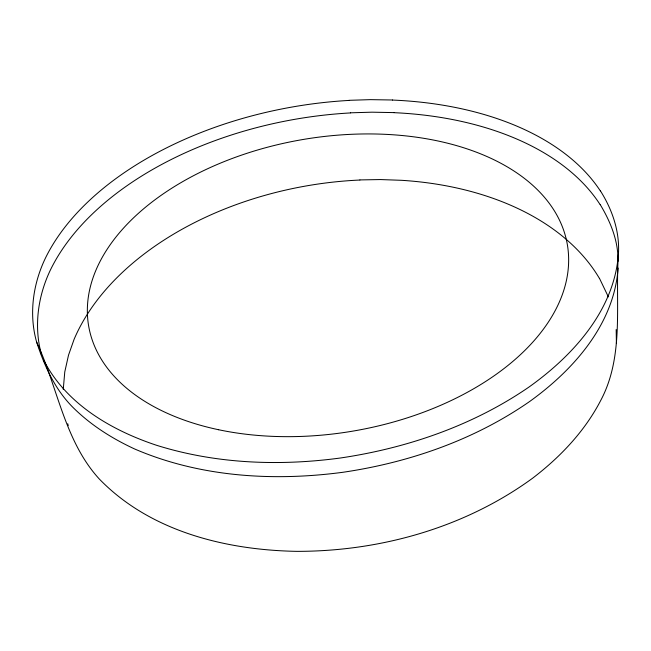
<?xml version="1.0" encoding="UTF-8"?>
<svg xmlns="http://www.w3.org/2000/svg" width="651" height="651" viewBox="0 0 651 651"><rect width="100%" height="100%" fill="white"/><g stroke="black" fill="none" stroke-linecap="round" stroke-linejoin="round"><path stroke-width="0.98" d="M348.855 100.433A295.513 178.374 -9.7 0 0 45.546 257.869C33.006 283.812 28.717 313.985 36.594 341.962C57.662 387.223 64.498 440.89 99.155 478.851C149.99 531.46 225.824 550.087 296.856 551.356C380.379 551.421 464.969 527.603 532.795 478.07C560.283 457.01 584.704 431.369 600.727 400.438C624.757 355.348 614.87 302.601 618.45 253.825C619.809 231.455 612.249 209.557 600.393 190.833M63.253 389.388L64.774 371.916L68.51 355.169L74.108 339.293A278.628 183.769 -9.7 0 1 359.905 180.034M618.125 268.041C614.129 324.263 573.629 369.801 529.833 401.374C474.538 439.856 409.43 462.47 343.069 472.26C273.208 481.577 199.963 477.093 134.651 448.987C111.923 438.457 90.538 424.94 72.741 407.184C54.774 389.152 44.374 365.829 36.594 341.962M618.45 253.825C614.349 310.169 573.23 355.438 529.271 386.849C473.244 425.437 407.461 448.083 340.449 457.995C279.149 466.279 215.79 463.854 156.509 445.268C111.101 430.181 65.792 403.742 43.43 359.71M348.879 100.327L370.411 99.644L392.52 100.002M350.62 112.81L371.998 112.184L393.953 112.607M359.922 179.92L380.477 179.562L401.594 180.311A282.876 187 -9.9 0 1 599.384 278.351M600.246 204.65C610.475 221.657 618.434 241.016 617.978 261.165M599.473 278.335L608.376 296.905M67.777 423.744L68.184 425.673M41.631 355.202C33.689 327.152 37.734 296.864 50.07 270.702A292.82 179.342 -9.7 0 1 350.596 112.924M616.172 329.528L616.416 343.598M392.496 100.059A300.062 181.572 -9.8 0 1 600.295 190.849M393.928 112.664A297.32 182.54 -9.8 0 1 600.149 204.666M218.638 429.741A242.782 147.923 -9.6 0 0 568.315 252.149A242.782 147.923 -9.6 0 0 197.058 173.866A242.782 147.923 -9.6 0 0 218.638 429.741"/></g></svg>
